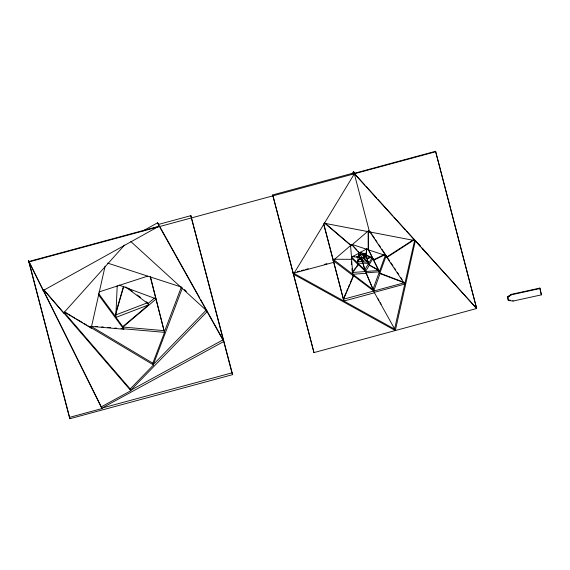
<?xml version="1.0" encoding="UTF-8"?>
<svg xmlns="http://www.w3.org/2000/svg" width="570" height="570" viewBox="0 0 570 570"><rect width="100%" height="100%" fill="white"/><g stroke="black" fill="none" stroke-linecap="round" stroke-linejoin="round"><path stroke-width="0.85" d="M117.206 285.819L115.824 316.941L98.667 293.607M352.31 272.952L358.338 264.765L357.647 263.012L358.117 256.985L356.385 256.721M352.232 256.514L358.288 257.419L358.623 253.116M366.638 248.997L365.926 255.182L372.93 258.531L369.125 264.808L378.665 270.087L380.048 273.593L373.713 291.049L353.343 275.581L350.201 282.948M365.926 255.182L366.938 248.613M292.481 271.569L293.514 274.198L395.324 330.55L415.359 240.704L324.472 223.269M507.628 296.806L508.333 300.447L513.114 301.06L541.386 294.854L539.861 288.078L511.304 294.341L507.628 296.806L508.333 300.447L510.635 300.533M541.386 294.854L539.861 288.078M64.488 312.153L91.186 328.085L105.094 266.176M414.647 240.248L394.632 328.797L395.324 330.55M358.48 254.398L360.048 254.868L359.456 257.163L361.722 257.697L362.007 260.405L358.437 255.866M116.102 311.833L123.134 287.515M123.797 286.275L115.304 315.63L115.995 317.383L122.785 326.617L123.818 329.239L90.495 326.339M333.863 259.87L373.2 289.731L364.8 269.774L363.04 263.034L368.605 263.497L366.318 256.928L363.653 255.196L364.016 253.215M363.653 255.196L364.187 253.657M323.589 223.91L343.902 301.06L374.405 292.795L373.022 289.296L385.384 255.218M181.445 286.86L164.359 331.932L150.43 276.635M101.966 408.583L28.5 260.611L69.426 417.397L101.966 408.583L101.289 406.873L130.872 390.714L130.181 388.961L153.529 364.95L152.838 363.204L164.53 332.367L150.174 276.592M182.45 287.793L153.351 364.515L206.561 309.781M343.56 298.495L346.004 292.766M346.703 291.127L347.757 288.669M348.455 287.038L349.503 284.58M343.382 299.749L353.521 276.015L352.83 274.27L351.533 258.88L351.704 259.314L333.5 259.243M352.146 173.864L353.535 171.577L355.317 173.544M293.514 274.198L354.397 173.772L353.535 171.577M364.8 269.774L371.989 257.918M365.256 253.721L369.296 265.242L365.491 271.519L358.167 264.323L356.663 266.375M353.649 270.465L355.659 267.736M43.555 289.695L63.648 312.994L124.545 245.064M351.548 257.013L364.971 270.209L361.836 259.97L365.798 255.617L363.475 255.837L362.784 254.085M366.318 256.928L364.337 259.108L367.914 261.744M360.347 254.199L362.613 254.726L364.508 259.542L362.52 261.723L359.976 258.474M207.252 311.534L130.701 390.279L223.084 339.813L200.576 299.471M357.561 260.704L359.371 259.036M357.732 261.145L360.147 258.915L359.285 256.728M294.013 273.094L333.842 262.307L333.151 260.554L350.928 245.243L324.921 223.062M324.423 222.934L351.099 245.684L368.22 230.943M154.57 298.003L147.915 303.625L125.607 286.917M122.785 326.617L148.435 304.936L147.573 302.748L146.177 301.701M155.924 299.186L122.956 327.052L163.839 330.614M413.2 239.899L386.724 257.013L369.36 231.092M293.771 273.315L394.803 329.239L374.233 292.36L404.736 284.095L386.895 257.455L413.371 240.34M511.475 294.783L507.514 297.312L511.304 294.341L511.475 294.783L539.747 288.584M351.768 257.127L366.952 248.727M142.899 230.95L157.633 222.77L158.937 225.093M158.994 226.226L28.842 261.488L43.249 290.508L158.994 226.226L157.633 222.77M223.084 339.813L223.754 341.523L101.788 408.141L231.94 372.88L232.631 374.632L69.946 418.708L69.426 417.397M384.009 254.69L373.443 259.842L368.085 249.054M373.022 289.296L366.004 272.838L379.356 271.84L373.614 260.283L384.18 255.125M115.133 315.189L147.573 302.748M115.995 317.383L148.435 304.936M358.345 255.403L364.494 253.7M98.952 291.983L147.53 276.165M190.843 215.66L158.303 224.473L223.583 341.088L190.843 215.66L232.631 374.632M369.567 232.125L354.219 173.33L435.566 151.292L476.663 308.512L313.977 352.588L272.709 194.933L354.048 172.895M28.5 260.611L29.02 261.929L435.736 151.727M297.234 271.74L299.777 271.049M301.473 270.593L304.01 269.902M305.705 269.439L308.249 268.755M324.344 264.394L326.888 263.703M370.692 257.198L366.838 258.246L365.505 254.234M367.009 258.68L371.64 257.426M343.211 299.307L404.216 282.784L404.736 284.095M364.85 255.253L363.304 255.396L363.076 254.092M352.139 272.517L378.836 270.529L369.296 265.242M352.83 274.27L366.175 273.272M357.753 261.324L368.085 262.179L364.508 259.542M357.647 263.012L363.211 263.475M95.589 326.361L97.342 326.51M101.724 326.895L103.476 327.045M107.865 327.429L110.495 327.657M114.876 328.042L116.629 328.192M121.018 328.577L164.53 332.367M352.923 256.208L354.654 256.464M509.195 300.055L510.692 300.276M358.651 254.833L360.226 255.31L360.048 254.868M352.11 244.473L386.203 255.702L386.895 257.455M107.666 263.105L180.597 286.81M119.123 285.1L155.752 298.751M403.239 282.036L379.876 273.151L386.203 255.702L381.864 249.218M380.048 273.593L404.216 282.784M360.311 252.139L371.975 257.718M91.086 326.353L152.838 363.204M65.073 312.175L71.179 315.816M72.704 316.728L74.991 318.089M76.523 319.001L82.621 322.641M84.146 323.553L86.433 324.921M87.965 325.826L90.252 327.194M153.529 364.95L91.015 327.65L91.186 328.085M362.149 253.885L363.482 254.754M128.05 288.128L132.233 291.263M137.114 294.918L140.598 297.526M333.151 260.554L353.521 276.015M184.402 289.574L186.362 291.356M130.801 241.53L207.081 311.092M351.626 258.167L358.338 264.765M354.219 173.33L364.907 185.108M366.097 186.411L376.777 198.189M377.967 199.493L392.801 215.845M393.991 217.156L405.27 229.582M406.453 230.893L420.703 246.589L415.359 240.704M422.477 248.548L427.821 254.441M354.397 173.772L476.663 308.512L435.566 151.292M352.11 244.808L356.884 250.073M358.081 251.391L359.278 252.71M351.683 244.594L359.449 253.144M421.907 247.943L476.663 308.512M63.947 312.153L130.181 388.961M43.954 289.923L130.872 390.714M359.798 257.376L361.323 259.322M358.11 256.322L360.147 258.915M98.318 294.555L123.818 329.239M360.397 252.994L361.33 254.334M360.105 252.759L361.508 254.769M370.293 231.94L371.255 233.379M372.217 234.819L374.632 238.417M375.594 239.863L377.041 242.022M378.487 244.181L380.418 247.059M388.134 258.581L389.581 260.739M391.027 262.898L392.958 265.784M394.404 267.943L395.366 269.382M397.297 272.261L398.743 274.419M400.667 277.305L402.114 279.464M378.053 298.801L378.922 300.347M380.226 302.677L381.095 304.223M160.234 227.416L199.707 297.925M368.719 250.052L372.93 258.531M373.307 259.3L378.665 270.087M43.021 289.51L101.289 406.873M512.936 300.611L513.114 301.06M372.751 258.096L373.614 260.283M360.518 254.633L361.722 257.697M358.117 256.985L358.288 257.419M350.928 245.243L351.099 245.684M272.709 194.933L313.977 352.588M63.477 312.56L63.648 312.994M42.907 289.631L43.249 290.508M323.831 223.96L343.902 301.06M223.754 341.523L231.94 372.88M29.02 261.929L69.946 418.708M363.475 255.837L363.817 257.79L361.551 257.262L361.836 259.97M350.557 245.642L351.704 259.314M351.377 261.844L351.59 264.409M351.954 268.677L352.167 271.242M368.363 230.807L368.391 250.038M368.192 231.242L368.22 249.596"/></g></svg>
